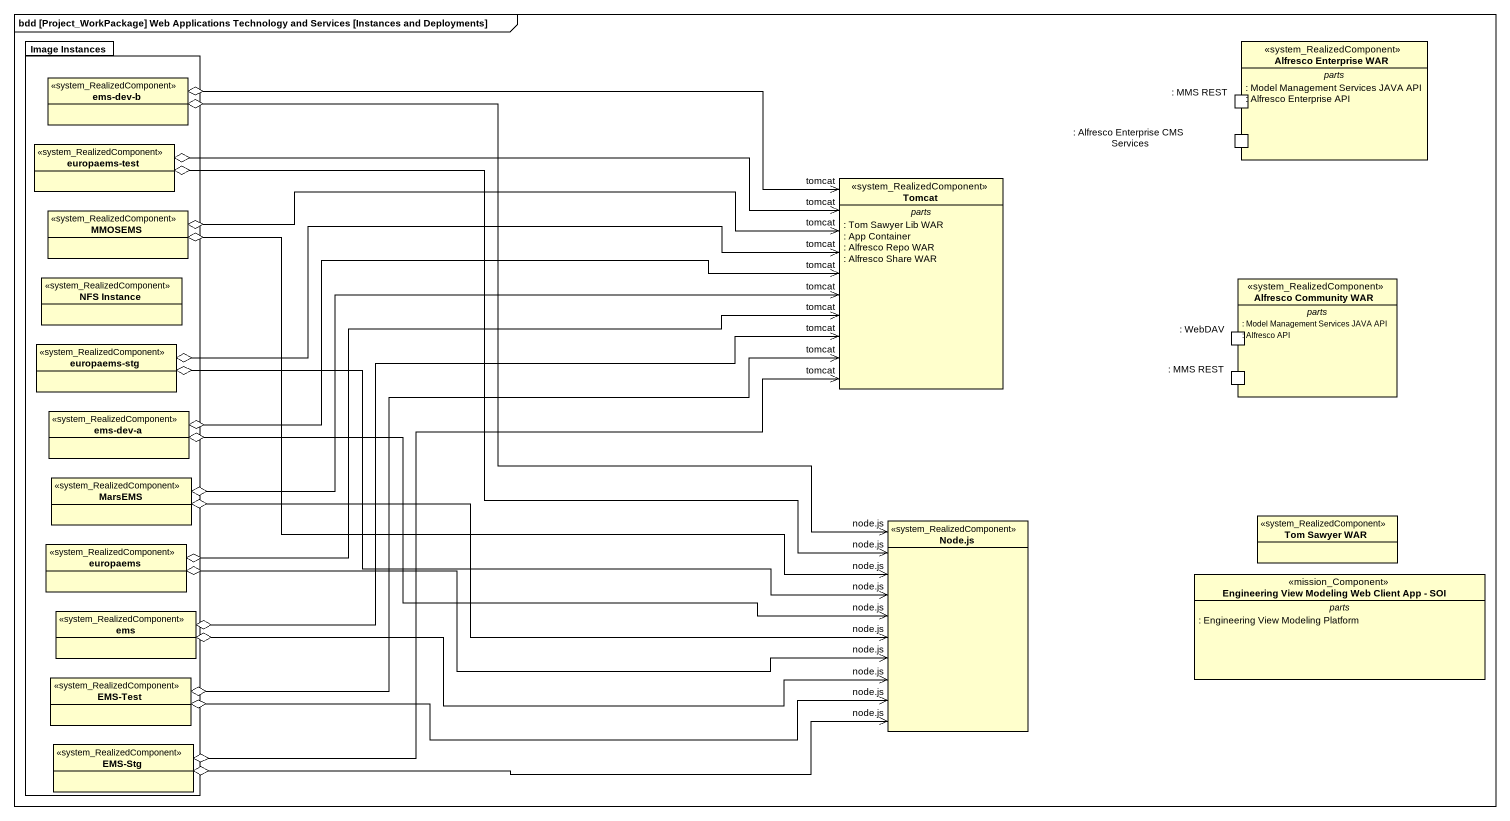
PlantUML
@startuml
mainframe bdd [Project_WorkPackage] Web Applications Technology and Services [Instances and Deployments]
hide circle
hide empty members
package "Image Instances" as Image_Instances {
  class "ems-dev-b" as ems_dev_b <<system_RealizedComponent>>
  class "europaems-test" as europaems_test <<system_RealizedComponent>>
  class MMOSEMS <<system_RealizedComponent>>
  class "NFS Instance" as NFS_Instance <<system_RealizedComponent>>
  class "europaems-stg" as europaems_stg <<system_RealizedComponent>>
  class "ems-dev-a" as ems_dev_a <<system_RealizedComponent>>
  class MarsEMS <<system_RealizedComponent>>
  class europaems <<system_RealizedComponent>>
  class ems <<system_RealizedComponent>>
  class "EMS-Test" as EMS_Test <<system_RealizedComponent>>
  class "EMS-Stg" as EMS_Stg <<system_RealizedComponent>>
}
class "Alfresco Enterprise WAR" as Alfresco_Enterprise_WAR <<system_RealizedComponent>> {
  -- parts --
  : Model Management Services JAVA API
  : Alfresco Enterprise API
  -- ports --
  : Alfresco Enterprise CMS Services
  : MMS REST
}
class Tomcat <<system_RealizedComponent>> {
  -- parts --
  : Tom Sawyer Lib WAR
  : App Container
  : Alfresco Repo WAR
  : Alfresco Share WAR
}
class "Alfresco Community WAR" as Alfresco_Community_WAR <<system_RealizedComponent>> {
  -- parts --
  : Model Management Services JAVA API
  : Alfresco API
  -- ports --
  : MMS REST
  : WebDAV
}
class "Node.js" as Node_js <<system_RealizedComponent>>
class "Tom Sawyer WAR" as Tom_Sawyer_WAR <<system_RealizedComponent>>
class "Engineering View Modeling Web Client App - SOI" as Engineering_View_Modeling <<mission_Component>> {
  -- parts --
  : Engineering View Modeling Platform
}
ems_dev_b o-right-> "tomcat" Tomcat
ems_dev_b o--> "node.js" Node_js
europaems_test o-right-> "tomcat" Tomcat
europaems_test o-right-> "node.js" Node_js
MMOSEMS o-right-> "tomcat" Tomcat
MMOSEMS o-right-> "node.js" Node_js
europaems_stg o-right-> "tomcat" Tomcat
europaems_stg o-right-> "node.js" Node_js
ems_dev_a o-right-> "tomcat" Tomcat
ems_dev_a o-right-> "node.js" Node_js
MarsEMS o-right-> "tomcat" Tomcat
MarsEMS o-right-> "node.js" Node_js
europaems o-right-> "tomcat" Tomcat
europaems o-right-> "node.js" Node_js
ems o-right-> "tomcat" Tomcat
ems o-right-> "node.js" Node_js
EMS_Test o-right-> "tomcat" Tomcat
EMS_Test o-right-> "node.js" Node_js
EMS_Stg o-up-> "tomcat" Tomcat
EMS_Stg o-right-> "node.js" Node_js
@enduml
